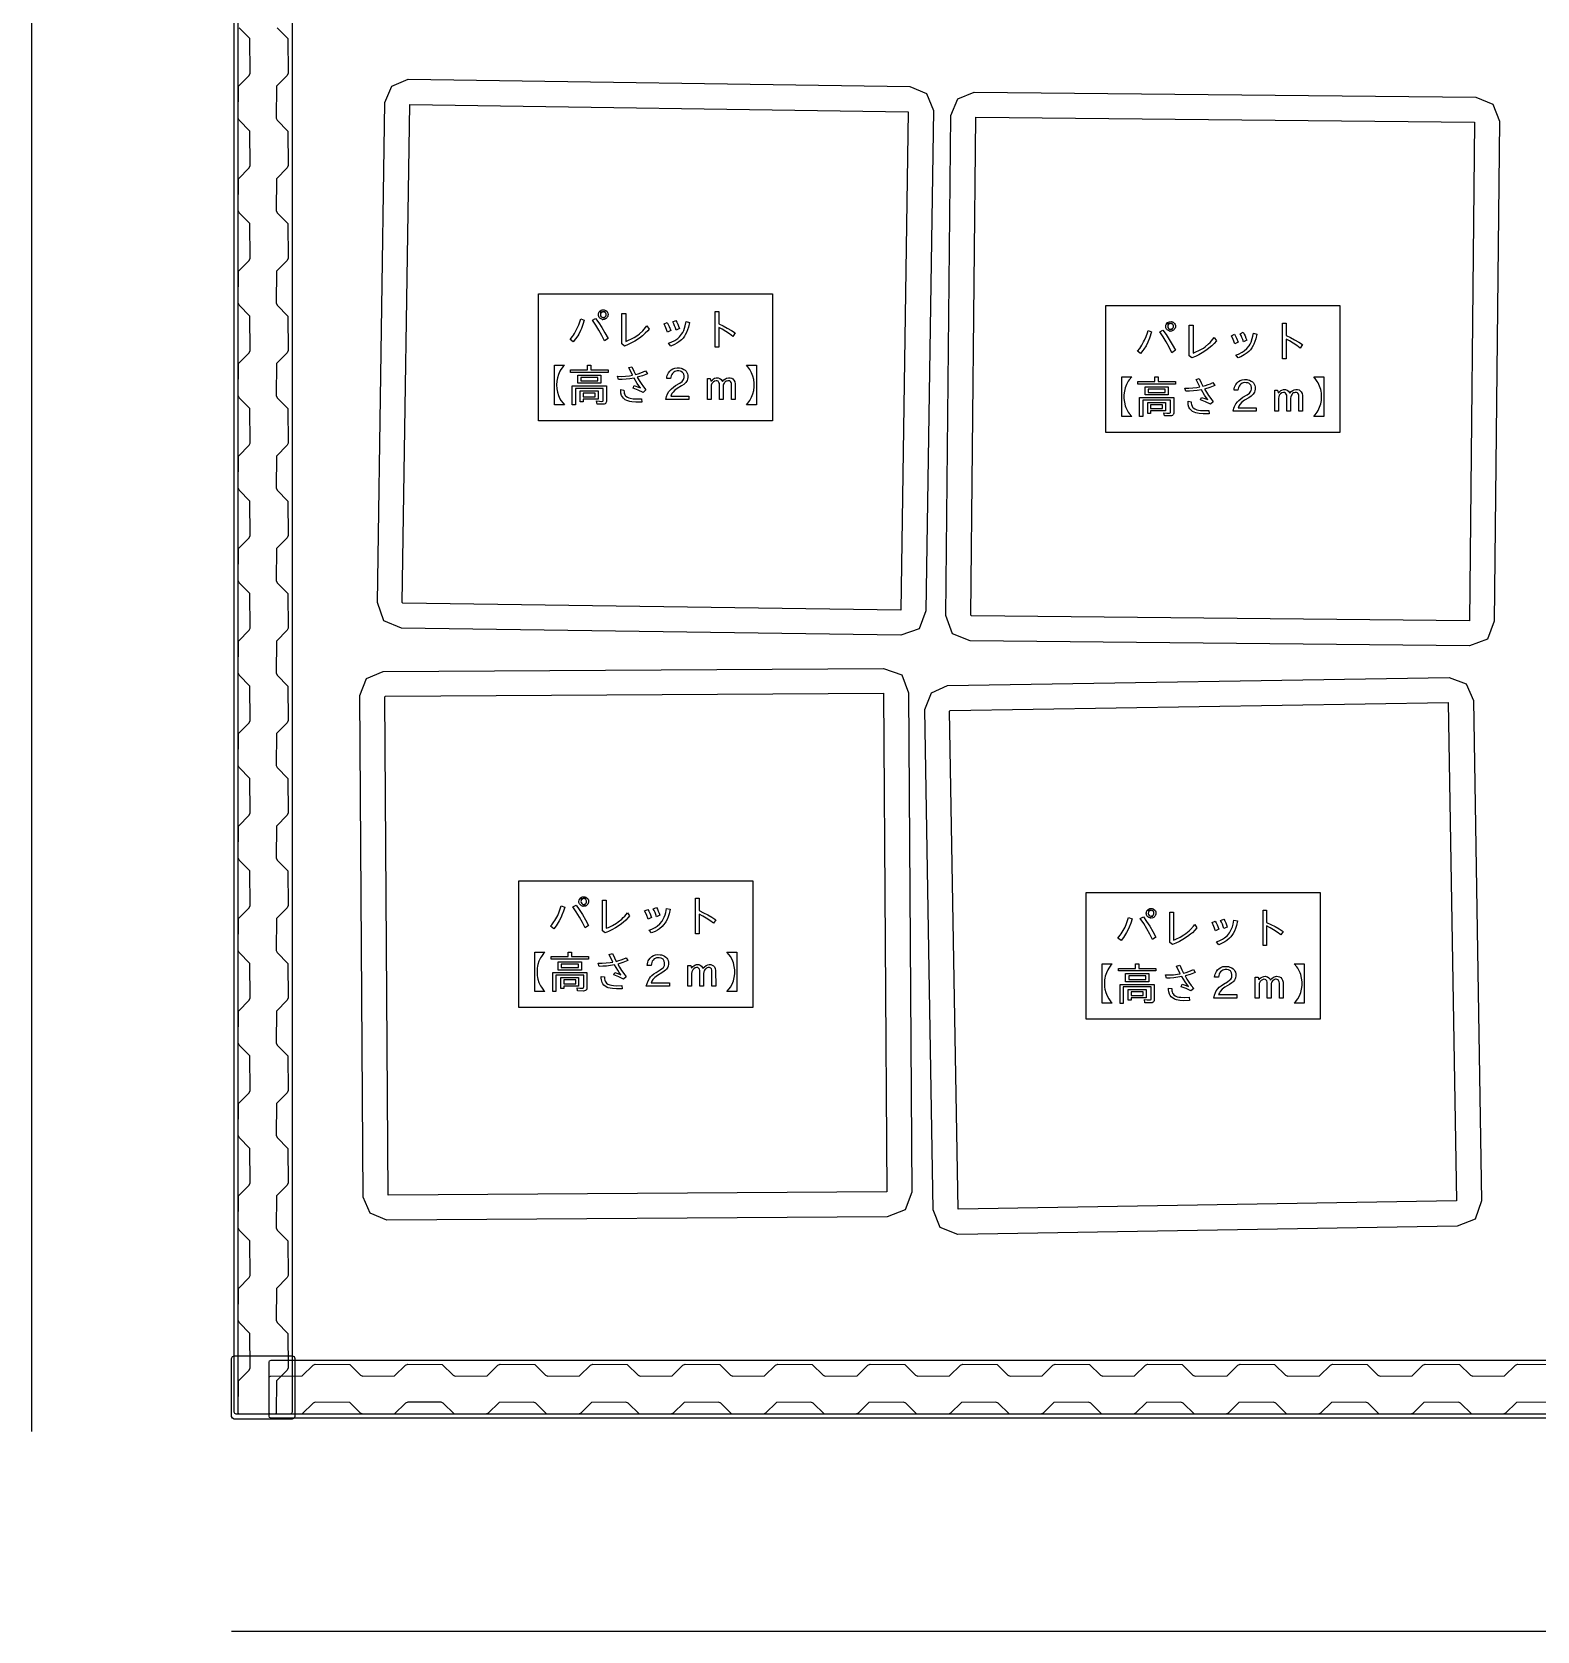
# Model space of a CAD drawing. Extents: x -928 to 12020, y -652 to 16065.
# Drawn here: x -620 to 3904, y -652 to 4155 of the extents above; entities that cross this region are included whole.
import ezdxf

# ---------------------------------------------------------------- set-up
doc = ezdxf.new("R2010")
doc.units = 0
for name, color, linetype in [('名称ラベル', 1, 'Continuous'), ('壁', 8, 'Continuous'), ('寸法', 2, 'Continuous'), ('床', 9, 'Continuous'), ('荷', 34, 'Continuous'), ('設備', 5, 'Continuous')]:
    doc.layers.add(name, color=color, linetype=linetype)

msp = doc.modelspace()

# ---------------------------------------------------------------- linework, layer by layer
at = {"layer": '名称ラベル'}
for points in [[(902.09, 2985.99), (902.09, 3367.47), (1605.52, 3367.47), (1605.52, 2985.99)], [(1082.56, 3305.06), (1082.94, 3308.56), (1083.63, 3310.69), (1085.31, 3313.56), (1087.77, 3316.07), (1090.74, 3317.98), (1093.52, 3319.01), (1100.14, 3319.17), (1101.99, 3318.64), (1104.61, 3317.35), (1108.43, 3313.98), (1109.94, 3311.74), (1110.97, 3309.33), (1111.64, 3304.93), (1111.37, 3302.2), (1110.57, 3299.59), (1109.25, 3297.11), (1107.7, 3295.06), (1105.96, 3293.38), (1104.01, 3292.07), (1101.86, 3291.14), (1099.52, 3290.58), (1094.1, 3290.7), (1095.74, 3290.77), (1093, 3290.99), (1090.38, 3292.14), (1086.96, 3294.52), (1085.22, 3296.42), (1083.43, 3299.75), (1082.77, 3302.28)], [(2607.39, 2950.81), (2607.39, 3332.29), (3310.82, 3332.29), (3310.82, 2950.81)], [(997.32, 3230.43), (1004.2, 3238.85), (1007.41, 3243.34), (1010.46, 3248.02), (1016.1, 3257.92), (1021.1, 3268.56), (1023.37, 3274.17), (1025.49, 3279.95), (1029.25, 3292.07), (1040.1, 3288.26), (1035.97, 3275.41), (1031.29, 3263.35), (1028.74, 3257.61), (1023.22, 3246.73), (1020.26, 3241.59), (1013.91, 3231.9), (1007.02, 3222.99)], [(1064.66, 3288.78), (1074.22, 3293.82), (1083.56, 3280.44), (1092.91, 3265.84), (1102.27, 3250), (1111.64, 3232.95), (1100.97, 3225.77), (1092.91, 3242.12), (1084.17, 3258.07), (1074.75, 3273.62)], [(1094.06, 3313.07), (1090.99, 3311.22), (1089.18, 3308.81), (1088.5, 3306.6), (1088.37, 3304.93), (1088.54, 3303.38), (1089.21, 3301.44), (1091.26, 3298.5), (1093.55, 3296.91), (1096.36, 3296.16), (1102.51, 3296.13), (1098.65, 3296.35), (1102.01, 3297.78), (1104.53, 3300.31), (1105.64, 3303.05), (1105.63, 3306.85), (1104.79, 3309.12), (1103.27, 3311.08), (1101.48, 3312.46), (1099.14, 3313.42), (1103.24, 3313.42), (1095.31, 3313.64), (1095.75, 3313.54), (1087.48, 3312.82)], [(1153.25, 3308.49), (1164.75, 3308.49), (1164.78, 3224.25), (1171.41, 3226.91), (1183.97, 3232.94), (1189.89, 3236.29), (1200.99, 3243.66), (1206.17, 3247.67), (1215.8, 3256.37), (1220.25, 3261.05), (1228.4, 3271.07), (1234.74, 3261.51), (1230.65, 3256.37), (1223.59, 3248.87), (1215.41, 3241.6), (1206.1, 3234.58), (1192.31, 3225.64), (1181.93, 3219.8), (1171.6, 3214.78), (1161.33, 3210.59), (1153.25, 3216.79)], [(1280.17, 3276.89), (1289.28, 3281.35), (1292.44, 3275.75), (1295.32, 3269.81), (1300.26, 3256.92), (1290.51, 3252.27), (1285.63, 3265.47)], [(1293.67, 3218.92), (1301.4, 3221.75), (1311.86, 3226.96), (1320.95, 3233.34), (1326.26, 3238.25), (1332.78, 3246.15), (1336.13, 3251.58), (1339.07, 3257.67), (1341.61, 3264.41), (1343.75, 3271.81), (1346.21, 3284.12), (1356.68, 3281.67), (1353.57, 3267.61), (1350.81, 3259.07), (1347.51, 3251.19), (1343.65, 3243.96), (1341.52, 3240.6), (1336.84, 3234.37), (1332.33, 3229.52), (1324.43, 3222.87), (1318.4, 3218.87), (1311.76, 3215.2), (1300.65, 3210.33)], [(1305.95, 3282.96), (1315.38, 3287.36), (1318.46, 3281.86), (1321.23, 3276.03), (1323.7, 3269.87), (1325.85, 3263.38), (1315.9, 3258.73), (1313.8, 3265.53), (1311.44, 3271.83), (1308.83, 3277.64)], [(1433.38, 3207.42), (1433.38, 3314.56), (1444.11, 3314.56), (1444.12, 3277.53), (1457.19, 3271.27), (1469.86, 3264.64), (1482.13, 3257.64), (1493.99, 3250.26), (1487.02, 3239.54), (1476.09, 3247.52), (1465.3, 3254.72), (1454.64, 3261.15), (1444.13, 3266.77), (1444.11, 3207.42)], [(2787.86, 3269.88), (2788.25, 3273.38), (2788.94, 3275.5), (2790.62, 3278.38), (2793.08, 3280.89), (2796.05, 3282.8), (2798.83, 3283.83), (2805.45, 3283.99), (2808.19, 3283.1), (2809.91, 3282.17), (2813.74, 3278.8), (2815.99, 3274.97), (2816.7, 3272.45), (2816.94, 3269.75), (2816.68, 3267.02), (2815.88, 3264.41), (2814.55, 3261.93), (2813.01, 3259.88), (2811.26, 3258.2), (2809.32, 3256.89), (2807.17, 3255.96), (2804.82, 3255.4), (2799.4, 3255.51), (2801.05, 3255.59), (2798.3, 3255.81), (2795.68, 3256.96), (2792.26, 3259.34), (2790.52, 3261.24), (2789.22, 3263.4), (2788.35, 3265.8)], [(2799.36, 3277.89), (2796.3, 3276.04), (2794.49, 3273.63), (2793.97, 3272.19), (2793.68, 3269.75), (2793.94, 3267.81), (2794.52, 3266.26), (2796.56, 3263.32), (2798.86, 3261.73), (2801.67, 3260.98), (2807.82, 3260.95), (2803.95, 3261.17), (2807.32, 3262.6), (2809.83, 3265.13), (2810.94, 3267.87), (2810.94, 3271.66), (2810.09, 3273.94), (2808.58, 3275.9), (2806.79, 3277.28), (2804.44, 3278.24), (2808.55, 3278.24), (2800.63, 3278.46), (2801.06, 3278.36), (2792.78, 3277.64)], [(2858.56, 3273.31), (2870.06, 3273.31), (2870.09, 3189.07), (2876.71, 3191.73), (2889.28, 3197.76), (2900.87, 3204.68), (2906.29, 3208.48), (2916.41, 3216.73), (2921.11, 3221.19), (2925.55, 3225.87), (2933.71, 3235.89), (2940.04, 3226.33), (2933.73, 3218.66), (2926.3, 3211.24), (2917.74, 3204.06), (2911.41, 3199.4), (2897.62, 3190.46), (2887.23, 3184.62), (2876.91, 3179.6), (2866.64, 3175.41), (2858.56, 3181.61)], [(3138.69, 3172.24), (3138.69, 3279.38), (3149.41, 3279.38), (3149.42, 3242.35), (3162.49, 3236.09), (3175.17, 3229.46), (3187.44, 3222.46), (3199.3, 3215.08), (3192.32, 3204.36), (3181.4, 3212.34), (3170.61, 3219.54), (3159.95, 3225.97), (3149.44, 3231.59), (3149.41, 3172.24)], [(2702.63, 3195.25), (2709.51, 3203.67), (2712.72, 3208.16), (2715.77, 3212.84), (2721.4, 3222.74), (2723.98, 3227.97), (2728.68, 3238.98), (2732.75, 3250.74), (2734.55, 3256.89), (2745.41, 3253.08), (2739, 3234.1), (2734.04, 3222.43), (2728.53, 3211.55), (2722.46, 3201.46), (2719.22, 3196.72), (2712.32, 3187.81)], [(2769.96, 3253.6), (2779.53, 3258.64), (2788.87, 3245.26), (2798.22, 3230.66), (2807.58, 3214.82), (2816.94, 3197.77), (2806.28, 3190.59), (2798.22, 3206.94), (2789.48, 3222.89), (2780.06, 3238.44)], [(2985.47, 3241.71), (2994.58, 3246.16), (2997.74, 3240.57), (3000.62, 3234.63), (3005.57, 3221.74), (2995.81, 3217.09), (2990.93, 3230.28)], [(2998.98, 3183.74), (3006.71, 3186.57), (3017.17, 3191.78), (3023.38, 3195.9), (3031.57, 3203.06), (3038.09, 3210.97), (3041.43, 3216.4), (3044.38, 3222.49), (3048.04, 3232.85), (3049.98, 3240.57), (3051.51, 3248.94), (3061.98, 3246.49), (3058.88, 3232.43), (3056.12, 3223.89), (3052.81, 3216.01), (3050.95, 3212.31), (3046.82, 3205.42), (3042.14, 3199.19), (3037.64, 3194.34), (3032.52, 3189.82), (3023.7, 3183.69), (3013.51, 3178.31), (3005.96, 3175.15)], [(3011.26, 3247.78), (3020.69, 3252.17), (3023.77, 3246.68), (3026.54, 3240.85), (3029, 3234.69), (3031.16, 3228.2), (3021.21, 3223.55), (3019.11, 3230.35), (3016.75, 3236.65), (3014.13, 3242.46)], [(950.09, 3034.25), (950.09, 3152.83), (980.13, 3152.83), (976.39, 3148.6), (969.87, 3139.75), (967.1, 3135.13), (962.54, 3125.51), (959.28, 3115.38), (958.14, 3110.12), (957.33, 3104.73), (956.68, 3093.57), (957.33, 3082.34), (958.14, 3076.93), (959.28, 3071.64), (962.54, 3061.49), (967.1, 3051.87), (969.87, 3047.26), (976.39, 3038.46), (980.13, 3034.25)], [(999.07, 3131.38), (999.07, 3139.19), (1049.83, 3139.2), (1049.86, 3153.09), (1059.81, 3153.09), (1059.85, 3139.19), (1111.44, 3139.19), (1111.44, 3131.38)], [(1140.13, 3119.61), (1151.96, 3119.51), (1164.18, 3120.06), (1176.11, 3121.34), (1184.8, 3122.78), (1173.87, 3145.66), (1183.43, 3148.31), (1189.15, 3135.25), (1194.43, 3124.92), (1202.35, 3127.13), (1209.96, 3129.69), (1217.22, 3132.62), (1224.14, 3135.9), (1229.7, 3127.11), (1214.88, 3121.21), (1199.03, 3116.54), (1204.65, 3107.07), (1210.86, 3097.55), (1217.64, 3088.01), (1224.98, 3078.45), (1216.77, 3071.41), (1202.51, 3078.31), (1187.24, 3084.01), (1190.15, 3091.57), (1199.89, 3088.32), (1208.97, 3084.77), (1203.99, 3091.31), (1199.05, 3098.47), (1189.63, 3114.3), (1177.47, 3112.34), (1165.67, 3110.92), (1154.24, 3110.08), (1143.17, 3109.79)], [(1285.14, 3049.95), (1287.31, 3058.83), (1290.46, 3066.8), (1294.58, 3073.86), (1297.87, 3078.06), (1302.11, 3082.42), (1307.84, 3087.14), (1314.73, 3091.72), (1327.16, 3099.06), (1334.1, 3104.3), (1336.56, 3107), (1338.48, 3110.07), (1339.72, 3113.37), (1340.18, 3115.7), (1340.19, 3120.95), (1339.13, 3125.84), (1338.19, 3127.93), (1335.53, 3131.36), (1331.8, 3133.81), (1329.53, 3134.67), (1324.2, 3135.65), (1319.2, 3135.7), (1315.5, 3135.11), (1312.16, 3133.93), (1309.16, 3132.16), (1305.28, 3128.41), (1303.11, 3125.17), (1301.46, 3121.52), (1300.32, 3117.36), (1299.68, 3112.7), (1287.92, 3112.7), (1288.58, 3117.58), (1289.67, 3122.08), (1291.18, 3126.22), (1293.12, 3129.99), (1296.82, 3134.95), (1301.46, 3139.12), (1306.72, 3142.26), (1312.53, 3144.29), (1318.89, 3145.21), (1326.29, 3144.97), (1331.07, 3144.07), (1334.06, 3143.14), (1339.55, 3140.49), (1343.3, 3137.79), (1346.37, 3134.69), (1348.76, 3131.18), (1350.47, 3127.27), (1351.49, 3122.97), (1351.77, 3116.34), (1350.8, 3110.85), (1349.52, 3107.42), (1347.72, 3104.16), (1345.41, 3101.07), (1342.59, 3098.16), (1339.25, 3095.33), (1332.19, 3090.49), (1318.91, 3082.77), (1311.04, 3076.66), (1306.85, 3072.29), (1303.51, 3067.68), (1301, 3062.82), (1300.09, 3060.34), (1354.35, 3060.29), (1354.35, 3049.95)], [(1527.47, 3152.83), (1557.52, 3152.83), (1557.52, 3034.25), (1527.47, 3034.25), (1531.22, 3038.48), (1537.73, 3047.32), (1542.94, 3056.67), (1545.06, 3061.54), (1546.85, 3066.53), (1549.46, 3076.89), (1550.76, 3087.75), (1550.93, 3093.38), (1550.76, 3099.03), (1549.46, 3109.94), (1546.85, 3120.35), (1545.06, 3125.37), (1542.94, 3130.26), (1537.73, 3139.66), (1531.22, 3148.56)], [(1003.85, 3033.99), (1003.85, 3090.99), (1106.66, 3090.99), (1106.58, 3043.78), (1106.32, 3042.32), (1105.3, 3039.84), (1104.53, 3038.8), (1102.48, 3037.14), (1099.75, 3036.04), (1096.34, 3035.48), (1078.36, 3036), (1077.07, 3045.49), (1085.64, 3044.48), (1093.33, 3044.12), (1095.7, 3044.88), (1096.77, 3046.03), (1097.29, 3048.4), (1097.26, 3083.42), (1013.27, 3083.43), (1013.22, 3033.99)], [(1020.39, 3098.94), (1020.39, 3123.43), (1090.12, 3123.43), (1090.12, 3098.94)], [(1029.63, 3106.16), (1080.84, 3106.11), (1080.88, 3116.21), (1029.67, 3116.25)], [(1149.59, 3074.42), (1149.63, 3079.87), (1159.07, 3078.19), (1159.54, 3072), (1160.38, 3068.36), (1161.64, 3065.09), (1163.32, 3062.21), (1165.42, 3059.72), (1169.69, 3056.52), (1173.54, 3054.81), (1178.18, 3053.48), (1186.61, 3052.19), (1196.81, 3051.76), (1211.6, 3052.21), (1212.77, 3042.2), (1195.41, 3042), (1183.42, 3042.9), (1176.53, 3044.09), (1170.52, 3045.76), (1167.84, 3046.78), (1163.15, 3049.16), (1161.14, 3050.54), (1157.58, 3053.74), (1154.67, 3057.45), (1152.41, 3061.67), (1150.23, 3068.94)], [(1410.25, 3049.95), (1410.25, 3112.83), (1418.71, 3112.83), (1420.61, 3104.94), (1425.14, 3109.46), (1428.22, 3111.79), (1431.32, 3113.53), (1436.02, 3115.06), (1440.99, 3115.27), (1442.7, 3115.03), (1447.34, 3113.37), (1451.26, 3110.29), (1453.47, 3107.45), (1455.35, 3104.02), (1459.76, 3108.95), (1464.59, 3112.51), (1468.05, 3114.09), (1473.58, 3115.27), (1478.81, 3115.11), (1483.2, 3113.86), (1486.92, 3111.53), (1489.96, 3108.13), (1492.37, 3103.28), (1493.53, 3097.47), (1493.61, 3049.95), (1482.49, 3049.95), (1482.49, 3094.67), (1482.23, 3098.25), (1481.45, 3101.17), (1479.3, 3104.34), (1477.22, 3105.64), (1474.58, 3106.33), (1473.12, 3106.37), (1471.19, 3106.23), (1468.4, 3105.49), (1466.61, 3104.65), (1464.04, 3102.87), (1462.39, 3101.33), (1460.25, 3098.54), (1458.71, 3095.5), (1458.03, 3093.32), (1457.48, 3088.6), (1457.48, 3049.95), (1446.37, 3049.95), (1446.37, 3094.67), (1446.06, 3097.89), (1444.81, 3101.38), (1442.23, 3104.58), (1439.63, 3106.02), (1436.37, 3106.38), (1431.8, 3105.17), (1427.59, 3102.35), (1425.13, 3099.72), (1423.77, 3097.73), (1421.97, 3093.4), (1421.36, 3088.6), (1421.36, 3049.95)], [(2655.39, 2999.07), (2655.39, 3117.65), (2685.44, 3117.65), (2678.27, 3109.06), (2675.18, 3104.57), (2669.96, 3095.21), (2667.85, 3090.33), (2666.05, 3085.33), (2663.45, 3074.94), (2662.15, 3064.04), (2661.98, 3058.39), (2662.15, 3052.71), (2663.45, 3041.75), (2666.05, 3031.32), (2667.85, 3026.31), (2669.96, 3021.43), (2675.18, 3012.08), (2678.27, 3007.61), (2685.44, 2999.07)], [(2704.37, 3096.19), (2704.37, 3104.01), (2755.13, 3104.02), (2755.17, 3117.91), (2765.12, 3117.91), (2765.16, 3104.01), (2816.75, 3104.01), (2816.75, 3096.19)], [(2725.7, 3063.76), (2725.7, 3088.25), (2795.42, 3088.25), (2795.42, 3063.76)], [(2734.94, 3070.98), (2786.14, 3070.93), (2786.18, 3081.03), (2734.98, 3081.07)], [(2845.44, 3084.43), (2857.27, 3084.33), (2869.49, 3084.88), (2881.41, 3086.16), (2890.11, 3087.6), (2879.17, 3110.48), (2888.73, 3113.12), (2894.45, 3100.07), (2899.73, 3089.74), (2907.66, 3091.95), (2915.26, 3094.51), (2922.52, 3097.44), (2929.45, 3100.72), (2935, 3091.93), (2920.19, 3086.03), (2904.34, 3081.36), (2909.95, 3071.89), (2916.17, 3062.37), (2922.94, 3052.83), (2930.29, 3043.27), (2922.08, 3036.23), (2907.81, 3043.12), (2892.55, 3048.83), (2895.46, 3056.39), (2905.2, 3053.14), (2914.28, 3049.59), (2909.3, 3056.13), (2904.36, 3063.29), (2894.94, 3079.12), (2882.78, 3077.16), (2870.98, 3075.74), (2859.55, 3074.89), (2848.48, 3074.61)], [(2990.45, 3014.77), (2992.62, 3023.65), (2994.61, 3029.07), (2998.4, 3036.43), (3003.18, 3042.87), (3007.42, 3047.24), (3013.15, 3051.96), (3020.04, 3056.54), (3032.46, 3063.88), (3039.4, 3069.12), (3041.86, 3071.82), (3043.79, 3074.89), (3044.69, 3077.07), (3045.48, 3080.52), (3045.5, 3085.77), (3044.43, 3090.66), (3043.5, 3092.75), (3040.83, 3096.18), (3037.11, 3098.63), (3034.83, 3099.49), (3029.51, 3100.47), (3024.51, 3100.52), (3020.81, 3099.93), (3017.47, 3098.75), (3013.09, 3095.88), (3010.58, 3093.23), (3008.41, 3089.99), (3006.77, 3086.34), (3005.63, 3082.18), (3004.99, 3077.52), (2993.23, 3077.52), (2993.89, 3082.4), (2994.98, 3086.9), (2996.49, 3091.04), (2998.43, 3094.81), (3002.12, 3099.77), (3006.77, 3103.94), (3012.03, 3107.08), (3017.84, 3109.1), (3024.2, 3110.03), (3031.59, 3109.79), (3034.82, 3109.26), (3039.36, 3107.96), (3044.86, 3105.31), (3048.61, 3102.61), (3051.68, 3099.5), (3054.07, 3096), (3055.77, 3092.09), (3056.8, 3087.79), (3057.07, 3081.16), (3056.11, 3075.67), (3054.83, 3072.24), (3053.03, 3068.97), (3050.72, 3065.89), (3047.89, 3062.98), (3044.56, 3060.14), (3037.5, 3055.31), (3024.21, 3047.59), (3016.35, 3041.48), (3010.38, 3034.83), (3007.46, 3030.1), (3005.4, 3025.16), (3059.66, 3025.11), (3059.66, 3014.77)], [(3115.55, 3014.77), (3115.55, 3077.65), (3124.02, 3077.65), (3125.92, 3069.75), (3130.45, 3074.28), (3133.52, 3076.61), (3136.62, 3078.35), (3141.33, 3079.88), (3146.29, 3080.09), (3148, 3079.85), (3152.65, 3078.19), (3156.57, 3075.11), (3158.77, 3072.27), (3160.66, 3068.84), (3165.07, 3073.77), (3169.9, 3077.32), (3173.35, 3078.91), (3178.88, 3080.09), (3184.12, 3079.93), (3188.5, 3078.68), (3192.22, 3076.35), (3195.27, 3072.95), (3197.68, 3068.1), (3198.84, 3062.29), (3198.91, 3014.77), (3187.8, 3014.77), (3187.8, 3059.49), (3187.54, 3063.07), (3186.76, 3065.99), (3184.61, 3069.16), (3183.63, 3069.89), (3181.29, 3070.86), (3178.43, 3071.19), (3176.5, 3071.05), (3173.71, 3070.31), (3171.92, 3069.47), (3169.34, 3067.69), (3167.7, 3066.14), (3165.55, 3063.36), (3164.46, 3061.36), (3163.34, 3058.13), (3162.79, 3053.42), (3162.79, 3014.77), (3151.68, 3014.77), (3151.68, 3059.49), (3151.37, 3062.71), (3150.11, 3066.2), (3147.53, 3069.4), (3144.93, 3070.84), (3141.67, 3071.2), (3137.1, 3069.99), (3132.9, 3067.17), (3130.44, 3064.54), (3129.08, 3062.55), (3127.27, 3058.22), (3126.67, 3053.42), (3126.67, 3014.77)], [(3232.77, 3117.65), (3262.82, 3117.65), (3262.82, 2999.07), (3232.77, 2999.07), (3236.52, 3003.3), (3243.04, 3012.14), (3245.81, 3016.76), (3250.37, 3026.36), (3253.62, 3036.46), (3254.77, 3041.71), (3255.58, 3047.08), (3256.23, 3058.2), (3255.58, 3069.36), (3254.77, 3074.76), (3253.62, 3080.03), (3250.37, 3090.18), (3245.81, 3099.84), (3243.04, 3104.48), (3236.52, 3113.38)], [(1028.21, 3043.23), (1028.21, 3076.06), (1081.78, 3076.06), (1081.78, 3050.79), (1037.11, 3050.79), (1037.06, 3043.23)], [(1037.12, 3069.02), (1037.1, 3057.84), (1072.93, 3057.87), (1072.89, 3069.01)], [(2709.16, 2998.81), (2709.16, 3055.81), (2811.97, 3055.81), (2811.88, 3008.6), (2811.2, 3005.83), (2810.6, 3004.66), (2808.9, 3002.72), (2807.79, 3001.96), (2805.06, 3000.85), (2801.65, 3000.3), (2783.66, 3000.82), (2782.37, 3010.31), (2790.95, 3009.3), (2798.64, 3008.94), (2801.01, 3009.7), (2802.08, 3010.85), (2802.6, 3013.22), (2802.57, 3048.24), (2718.58, 3048.25), (2718.52, 2998.81)], [(2733.52, 3008.05), (2733.52, 3040.88), (2787.09, 3040.88), (2787.09, 3015.61), (2742.42, 3015.61), (2742.37, 3008.05)], [(2742.42, 3033.84), (2742.41, 3022.66), (2778.23, 3022.69), (2778.2, 3033.83)], [(2854.89, 3039.24), (2854.94, 3044.69), (2864.37, 3043.01), (2864.58, 3038.79), (2865.21, 3034.95), (2866.95, 3029.91), (2868.62, 3027.03), (2870.72, 3024.54), (2875, 3021.34), (2881.07, 3018.91), (2886.1, 3017.77), (2891.91, 3017.01), (2902.11, 3016.58), (2916.91, 3017.03), (2918.07, 3007.02), (2900.71, 3006.82), (2888.73, 3007.72), (2878.72, 3009.68), (2873.15, 3011.59), (2868.46, 3013.98), (2866.44, 3015.35), (2862.89, 3018.56), (2859.98, 3022.27), (2857.72, 3026.48), (2855.54, 3033.76)], [(843.5, 1221.98), (843.5, 1603.45), (1546.93, 1603.45), (1546.93, 1221.98)], [(1023.98, 1541.04), (1024.36, 1544.54), (1025.53, 1547.67), (1026.73, 1549.55), (1029.19, 1552.05), (1032.16, 1553.96), (1034.94, 1554.99), (1041.56, 1555.16), (1044.3, 1554.26), (1046.02, 1553.33), (1049.85, 1549.96), (1051.36, 1547.72), (1052.39, 1545.31), (1053.05, 1540.91), (1052.79, 1538.18), (1051.99, 1535.57), (1050.66, 1533.1), (1049.12, 1531.04), (1047.38, 1529.36), (1045.43, 1528.06), (1043.28, 1527.12), (1040.93, 1526.56), (1035.52, 1526.68), (1037.19, 1526.76), (1034.41, 1526.97), (1031.79, 1528.12), (1028.37, 1530.5), (1025.93, 1533.45), (1024.84, 1535.73), (1024.19, 1538.26)], [(1035.47, 1549.06), (1032.41, 1547.2), (1030.96, 1545.46), (1030.31, 1544.1), (1029.8, 1540.53), (1030.63, 1537.43), (1032.67, 1534.48), (1034.97, 1532.9), (1037.78, 1532.14), (1043.96, 1532.12), (1040.07, 1532.33), (1043.43, 1533.76), (1045.94, 1536.29), (1047.06, 1539.03), (1047.05, 1542.83), (1046.2, 1545.11), (1044.69, 1547.06), (1042.9, 1548.44), (1040.55, 1549.4), (1044.66, 1549.41), (1036.74, 1549.62), (1037.17, 1549.52), (1028.89, 1548.8)], [(1094.67, 1544.47), (1106.17, 1544.47), (1106.2, 1460.23), (1112.82, 1462.89), (1125.39, 1468.92), (1136.98, 1475.84), (1142.41, 1479.64), (1152.53, 1487.89), (1157.22, 1492.35), (1161.67, 1497.03), (1169.82, 1507.05), (1176.16, 1497.49), (1172.07, 1492.35), (1165.01, 1484.85), (1156.83, 1477.59), (1147.52, 1470.57), (1133.73, 1461.62), (1123.35, 1455.78), (1113.02, 1450.76), (1102.75, 1446.57), (1094.67, 1452.77)], [(1374.8, 1443.4), (1374.8, 1550.54), (1385.53, 1550.54), (1385.54, 1513.52), (1398.6, 1507.26), (1411.28, 1500.62), (1423.55, 1493.62), (1435.41, 1486.25), (1428.43, 1475.52), (1417.51, 1483.5), (1406.72, 1490.71), (1396.06, 1497.14), (1385.55, 1502.75), (1385.53, 1443.4)], [(2548.88, 1186.7), (2548.88, 1568.17), (3252.31, 1568.17), (3252.31, 1186.7)], [(938.74, 1466.41), (942.26, 1470.53), (948.83, 1479.32), (951.88, 1484), (957.51, 1493.9), (960.1, 1499.13), (964.79, 1510.15), (966.91, 1515.93), (970.66, 1528.06), (981.52, 1524.24), (977.39, 1511.39), (972.7, 1499.33), (970.15, 1493.59), (964.64, 1482.71), (958.57, 1472.63), (955.33, 1467.88), (948.43, 1458.98)], [(1006.08, 1524.76), (1015.64, 1529.8), (1024.98, 1516.42), (1034.33, 1501.82), (1043.69, 1485.99), (1053.05, 1468.93), (1042.39, 1461.76), (1034.33, 1478.1), (1025.59, 1494.05), (1016.17, 1509.6)], [(1221.58, 1512.87), (1230.7, 1517.33), (1233.85, 1511.73), (1236.74, 1505.79), (1241.68, 1492.9), (1231.92, 1488.25), (1227.05, 1501.45)], [(1235.09, 1454.9), (1242.82, 1457.73), (1253.28, 1462.94), (1259.5, 1467.07), (1267.68, 1474.23), (1274.2, 1482.13), (1277.55, 1487.56), (1280.49, 1493.65), (1283.03, 1500.39), (1285.17, 1507.79), (1287.63, 1520.11), (1298.09, 1517.65), (1294.99, 1503.6), (1292.23, 1495.05), (1288.93, 1487.17), (1285.07, 1479.95), (1282.94, 1476.58), (1278.26, 1470.35), (1273.75, 1465.5), (1265.85, 1458.86), (1259.82, 1454.85), (1253.18, 1451.18), (1242.07, 1446.31)], [(1247.37, 1518.94), (1256.8, 1523.34), (1259.88, 1517.84), (1262.65, 1512.01), (1265.11, 1505.85), (1267.27, 1499.36), (1257.32, 1494.71), (1255.22, 1501.51), (1252.86, 1507.81), (1250.24, 1513.62)], [(2644.12, 1431.13), (2651, 1439.55), (2654.21, 1444.05), (2657.26, 1448.72), (2662.89, 1458.63), (2665.47, 1463.85), (2670.17, 1474.87), (2672.28, 1480.65), (2676.04, 1492.78), (2686.89, 1488.96), (2682.76, 1476.11), (2678.08, 1464.05), (2675.53, 1458.31), (2670.01, 1447.44), (2663.95, 1437.35), (2660.71, 1432.6), (2653.81, 1423.7)], [(2711.45, 1489.48), (2721.01, 1494.52), (2730.36, 1481.14), (2739.71, 1466.54), (2749.06, 1450.71), (2758.43, 1433.65), (2747.77, 1426.48), (2739.71, 1442.82), (2730.97, 1458.77), (2721.55, 1474.32)], [(2729.35, 1505.76), (2729.74, 1509.26), (2730.9, 1512.39), (2732.11, 1514.27), (2734.56, 1516.77), (2737.54, 1518.68), (2740.32, 1519.71), (2746.93, 1519.88), (2749.67, 1518.98), (2751.4, 1518.05), (2755.23, 1514.68), (2756.73, 1512.44), (2757.77, 1510.03), (2758.43, 1505.64), (2758.16, 1502.9), (2757.37, 1500.29), (2756.04, 1497.82), (2754.5, 1495.76), (2752.75, 1494.08), (2750.8, 1492.78), (2748.66, 1491.84), (2746.31, 1491.28), (2740.89, 1491.4), (2742.53, 1491.48), (2739.79, 1491.69), (2737.17, 1492.84), (2733.75, 1495.22), (2731.31, 1498.17), (2730.22, 1500.45), (2729.57, 1502.98)], [(2740.85, 1513.78), (2737.78, 1511.92), (2736.75, 1510.79), (2735.68, 1508.82), (2735.18, 1505.25), (2736, 1502.14), (2738.05, 1499.2), (2740.34, 1497.62), (2743.15, 1496.86), (2749.31, 1496.84), (2745.44, 1497.05), (2748.81, 1498.48), (2751.32, 1501.01), (2752.43, 1503.76), (2752.42, 1507.55), (2751.58, 1509.83), (2750.06, 1511.78), (2748.27, 1513.16), (2745.93, 1514.12), (2750.03, 1514.13), (2742.12, 1514.35), (2742.55, 1514.24), (2734.27, 1513.53)], [(2800.05, 1509.19), (2811.55, 1509.19), (2811.57, 1424.96), (2818.2, 1427.61), (2830.77, 1433.64), (2842.36, 1440.57), (2847.78, 1444.36), (2857.9, 1452.61), (2862.59, 1457.07), (2871.24, 1466.65), (2875.2, 1471.77), (2881.53, 1462.21), (2875.22, 1454.54), (2867.78, 1447.12), (2862.2, 1442.31), (2852.9, 1435.29), (2839.1, 1426.34), (2828.72, 1420.5), (2818.39, 1415.48), (2808.12, 1411.29), (2800.05, 1417.49)], [(3080.17, 1408.12), (3080.17, 1515.26), (3090.9, 1515.26), (3090.91, 1478.24), (3103.98, 1471.98), (3116.65, 1465.34), (3128.92, 1458.34), (3140.79, 1450.97), (3133.81, 1440.24), (3122.89, 1448.22), (3112.1, 1455.43), (3101.43, 1461.86), (3090.92, 1467.47), (3090.9, 1408.12)], [(2926.96, 1477.59), (2936.07, 1482.05), (2939.23, 1476.45), (2942.11, 1470.51), (2947.06, 1457.62), (2937.3, 1452.97), (2932.42, 1466.17)], [(2940.47, 1419.63), (2948.2, 1422.45), (2958.65, 1427.66), (2964.87, 1431.79), (2973.05, 1438.95), (2979.58, 1446.85), (2982.92, 1452.29), (2985.86, 1458.37), (2988.41, 1465.11), (2990.55, 1472.51), (2993, 1484.83), (3003.47, 1482.37), (3000.36, 1468.32), (2997.61, 1459.77), (2994.3, 1451.89), (2990.45, 1444.67), (2988.31, 1441.3), (2983.63, 1435.07), (2979.13, 1430.22), (2971.22, 1423.58), (2965.19, 1419.57), (2955, 1414.19), (2947.44, 1411.03)], [(2952.74, 1483.66), (2962.18, 1488.06), (2965.26, 1482.56), (2968.03, 1476.73), (2970.49, 1470.57), (2972.65, 1464.09), (2962.69, 1459.43), (2960.59, 1466.23), (2958.24, 1472.53), (2955.62, 1478.35)], [(891.5, 1270.23), (891.5, 1388.81), (921.55, 1388.81), (917.8, 1384.58), (911.29, 1375.73), (908.52, 1371.11), (903.96, 1361.49), (900.7, 1351.36), (899.56, 1346.1), (898.75, 1340.71), (898.1, 1329.55), (898.75, 1318.32), (899.56, 1312.91), (900.7, 1307.63), (903.96, 1297.47), (908.52, 1287.85), (911.29, 1283.24), (917.8, 1274.44), (921.55, 1270.23)], [(940.49, 1367.36), (940.49, 1375.18), (991.25, 1375.18), (991.28, 1389.07), (1001.23, 1389.07), (1001.27, 1375.18), (1052.86, 1375.18), (1052.86, 1367.36)], [(961.81, 1334.92), (961.81, 1359.41), (1031.54, 1359.41), (1031.54, 1334.92)], [(971.1, 1352.24), (971.09, 1342.09), (1022.29, 1342.13), (1022.25, 1352.24)], [(1081.55, 1355.6), (1093.38, 1355.49), (1105.6, 1356.04), (1117.52, 1357.32), (1126.22, 1358.76), (1115.28, 1381.64), (1124.85, 1384.29), (1130.57, 1371.23), (1135.85, 1360.91), (1143.77, 1363.11), (1151.37, 1365.68), (1158.64, 1368.6), (1165.56, 1371.88), (1171.12, 1363.09), (1156.3, 1357.2), (1140.45, 1352.53), (1146.07, 1343.05), (1152.28, 1333.53), (1159.06, 1323.99), (1166.4, 1314.43), (1158.19, 1307.39), (1143.93, 1314.29), (1128.66, 1319.99), (1131.57, 1327.55), (1141.31, 1324.3), (1150.39, 1320.76), (1145.41, 1327.29), (1140.47, 1334.45), (1131.05, 1350.29), (1118.89, 1348.32), (1107.09, 1346.9), (1095.66, 1346.06), (1084.59, 1345.78)], [(1226.56, 1285.94), (1228.73, 1294.82), (1231.87, 1302.79), (1236, 1309.84), (1239.29, 1314.04), (1243.53, 1318.4), (1249.26, 1323.13), (1256.15, 1327.71), (1268.58, 1335.04), (1275.51, 1340.28), (1277.98, 1342.98), (1279.9, 1346.05), (1280.8, 1348.23), (1281.6, 1351.69), (1281.61, 1356.93), (1280.55, 1361.83), (1278.42, 1365.75), (1276.95, 1367.34), (1273.22, 1369.79), (1270.95, 1370.65), (1265.62, 1371.63), (1260.62, 1371.69), (1256.92, 1371.09), (1253.58, 1369.91), (1250.57, 1368.14), (1246.7, 1364.39), (1244.52, 1361.15), (1242.88, 1357.5), (1241.74, 1353.34), (1241.1, 1348.68), (1229.34, 1348.68), (1230, 1353.56), (1231.09, 1358.07), (1232.6, 1362.2), (1234.54, 1365.97), (1238.23, 1370.93), (1242.88, 1375.1), (1248.14, 1378.24), (1253.95, 1380.27), (1260.31, 1381.19), (1267.7, 1380.95), (1272.49, 1380.06), (1275.48, 1379.13), (1280.97, 1376.47), (1284.72, 1373.77), (1287.79, 1370.67), (1290.18, 1367.16), (1291.88, 1363.26), (1292.91, 1358.95), (1293.18, 1352.32), (1292.22, 1346.84), (1290.94, 1343.4), (1289.14, 1340.14), (1286.83, 1337.05), (1284.01, 1334.14), (1280.67, 1331.31), (1273.61, 1326.48), (1260.33, 1318.75), (1252.46, 1312.65), (1246.49, 1306), (1243.57, 1301.26), (1241.51, 1296.32), (1295.77, 1296.27), (1295.77, 1285.94)], [(1351.67, 1285.94), (1351.67, 1348.81), (1360.13, 1348.81), (1362.03, 1340.92), (1366.56, 1345.44), (1369.63, 1347.77), (1374.3, 1350.17), (1377.44, 1351.04), (1382.41, 1351.25), (1384.11, 1351.02), (1388.76, 1349.36), (1392.68, 1346.28), (1394.88, 1343.43), (1396.77, 1340), (1401.18, 1344.93), (1406.01, 1348.49), (1411.26, 1350.62), (1414.99, 1351.25), (1420.23, 1351.09), (1424.62, 1349.84), (1428.33, 1347.51), (1431.38, 1344.11), (1433.79, 1339.26), (1434.95, 1333.46), (1435.02, 1285.94), (1423.91, 1285.94), (1423.91, 1330.65), (1423.65, 1334.23), (1422.29, 1338.37), (1420.72, 1340.32), (1418.64, 1341.62), (1416, 1342.31), (1414.54, 1342.35), (1412.61, 1342.21), (1409.82, 1341.47), (1407.16, 1340.11), (1405.46, 1338.85), (1403.81, 1337.31), (1401.66, 1334.53), (1400.13, 1331.48), (1399.45, 1329.3), (1398.9, 1324.58), (1398.9, 1285.94), (1387.79, 1285.94), (1387.79, 1330.65), (1387.48, 1333.87), (1386.22, 1337.37), (1383.65, 1340.57), (1381.04, 1342), (1377.79, 1342.36), (1373.21, 1341.15), (1369.01, 1338.33), (1366.55, 1335.7), (1365.19, 1333.71), (1363.38, 1329.38), (1362.78, 1324.58), (1362.78, 1285.94)], [(1468.89, 1388.81), (1498.93, 1388.81), (1498.93, 1270.23), (1468.89, 1270.23), (1476.05, 1278.82), (1479.15, 1283.31), (1484.36, 1292.65), (1486.48, 1297.52), (1488.27, 1302.51), (1490.88, 1312.87), (1492.18, 1323.74), (1492.34, 1329.36), (1492.18, 1335.01), (1490.88, 1345.92), (1488.27, 1356.33), (1486.48, 1361.35), (1484.36, 1366.24), (1479.15, 1375.65), (1476.05, 1380.16)], [(2596.88, 1234.95), (2596.88, 1353.53), (2626.93, 1353.53), (2623.18, 1349.3), (2616.66, 1340.45), (2613.89, 1335.83), (2609.33, 1326.21), (2606.08, 1316.08), (2604.94, 1310.82), (2604.12, 1305.43), (2603.47, 1294.27), (2604.12, 1283.04), (2604.94, 1277.63), (2607.54, 1267.2), (2609.33, 1262.19), (2611.45, 1257.31), (2616.66, 1247.97), (2623.18, 1239.16), (2626.93, 1234.95)], [(2645.86, 1332.08), (2645.86, 1339.9), (2696.62, 1339.9), (2696.65, 1353.79), (2706.6, 1353.79), (2706.64, 1339.9), (2758.24, 1339.9), (2758.24, 1332.08)], [(2786.93, 1320.32), (2798.75, 1320.21), (2810.98, 1320.76), (2822.9, 1322.04), (2831.6, 1323.48), (2820.66, 1346.36), (2830.22, 1349.01), (2835.94, 1335.96), (2841.22, 1325.63), (2849.15, 1327.83), (2856.75, 1330.4), (2864.01, 1333.32), (2870.93, 1336.6), (2876.49, 1327.81), (2861.68, 1321.92), (2845.82, 1317.25), (2851.44, 1307.77), (2857.65, 1298.25), (2864.43, 1288.71), (2871.77, 1279.15), (2863.57, 1272.11), (2849.3, 1279.01), (2834.04, 1284.71), (2836.94, 1292.27), (2846.68, 1289.03), (2855.76, 1285.48), (2850.78, 1292.01), (2845.84, 1299.17), (2836.42, 1315.01), (2824.26, 1313.04), (2812.47, 1311.63), (2801.03, 1310.78), (2789.96, 1310.5)], [(2931.94, 1250.66), (2934.1, 1259.54), (2937.25, 1267.51), (2939.89, 1272.31), (2944.67, 1278.76), (2948.9, 1283.12), (2954.63, 1287.85), (2961.53, 1292.43), (2973.95, 1299.77), (2980.89, 1305), (2983.35, 1307.7), (2985.27, 1310.78), (2986.18, 1312.95), (2986.97, 1316.41), (2986.99, 1321.65), (2985.92, 1326.55), (2983.79, 1330.47), (2982.32, 1332.06), (2978.59, 1334.51), (2976.32, 1335.37), (2971, 1336.35), (2965.99, 1336.41), (2962.3, 1335.81), (2958.95, 1334.63), (2955.95, 1332.87), (2952.07, 1329.11), (2949.9, 1325.87), (2948.25, 1322.22), (2947.11, 1318.06), (2946.47, 1313.4), (2934.71, 1313.4), (2935.38, 1318.28), (2936.47, 1322.79), (2937.98, 1326.92), (2939.91, 1330.69), (2943.61, 1335.65), (2948.26, 1339.82), (2953.52, 1342.96), (2959.33, 1344.99), (2965.69, 1345.91), (2973.08, 1345.67), (2976.31, 1345.14), (2980.85, 1343.85), (2986.34, 1341.19), (2990.1, 1338.49), (2993.17, 1335.39), (2995.55, 1331.88), (2997.26, 1327.98), (2998.28, 1323.67), (2998.56, 1317.04), (2997.6, 1311.56), (2996.31, 1308.12), (2994.52, 1304.86), (2992.21, 1301.77), (2989.38, 1298.86), (2986.04, 1296.03), (2978.99, 1291.2), (2965.7, 1283.47), (2957.83, 1277.37), (2951.87, 1270.72), (2948.94, 1265.98), (2946.88, 1261.04), (3001.14, 1261), (3001.14, 1250.66)], [(3174.26, 1353.53), (3204.31, 1353.53), (3204.31, 1234.95), (3174.26, 1234.95), (3178.01, 1239.19), (3184.52, 1248.03), (3189.74, 1257.37), (3191.85, 1262.24), (3193.65, 1267.23), (3196.25, 1277.59), (3197.56, 1288.46), (3197.72, 1294.08), (3197.56, 1299.73), (3196.25, 1310.64), (3193.65, 1321.05), (3191.85, 1326.07), (3189.74, 1330.96), (3184.52, 1340.37), (3181.43, 1344.88)], [(945.27, 1269.98), (945.27, 1326.97), (1048.08, 1326.97), (1047.99, 1279.76), (1047.74, 1278.31), (1046.71, 1275.82), (1045.01, 1273.88), (1043.9, 1273.12), (1041.17, 1272.02), (1037.76, 1271.47), (1019.78, 1271.98), (1018.48, 1281.48), (1027.06, 1280.46), (1034.75, 1280.1), (1037.12, 1280.86), (1038.19, 1282.02), (1038.71, 1284.39), (1038.68, 1319.4), (954.69, 1319.41), (954.64, 1269.98)], [(969.63, 1279.22), (969.63, 1312.04), (1023.2, 1312.04), (1023.2, 1286.78), (978.53, 1286.78), (978.48, 1279.22)], [(978.53, 1305), (978.52, 1293.82), (1014.34, 1293.86), (1014.31, 1305)], [(1091, 1310.4), (1091.05, 1315.85), (1100.49, 1314.17), (1100.96, 1307.98), (1101.8, 1304.34), (1103.06, 1301.07), (1104.74, 1298.2), (1106.84, 1295.7), (1111.11, 1292.5), (1117.18, 1290.08), (1122.21, 1288.93), (1128.03, 1288.17), (1138.22, 1287.75), (1153.02, 1288.2), (1154.18, 1278.18), (1136.83, 1277.98), (1124.84, 1278.88), (1117.95, 1280.07), (1111.94, 1281.74), (1109.26, 1282.76), (1104.57, 1285.14), (1102.55, 1286.52), (1099, 1289.72), (1096.09, 1293.43), (1093.83, 1297.65), (1091.65, 1304.92)], [(2667.19, 1299.64), (2667.19, 1324.13), (2736.91, 1324.13), (2736.91, 1299.64)], [(2676.48, 1316.96), (2676.47, 1306.81), (2727.67, 1306.85), (2727.63, 1316.96)], [(3057.04, 1250.66), (3057.04, 1313.53), (3065.5, 1313.53), (3067.4, 1305.64), (3071.93, 1310.16), (3075.01, 1312.49), (3079.67, 1314.89), (3082.82, 1315.76), (3087.78, 1315.97), (3089.49, 1315.74), (3094.14, 1314.08), (3098.05, 1311), (3100.26, 1308.16), (3102.15, 1304.72), (3106.56, 1309.66), (3111.39, 1313.21), (3114.84, 1314.79), (3120.37, 1315.97), (3125.6, 1315.81), (3129.99, 1314.56), (3133.71, 1312.23), (3136.75, 1308.83), (3139.17, 1303.98), (3140.32, 1298.18), (3140.4, 1250.66), (3129.29, 1250.66), (3129.29, 1295.37), (3129.02, 1298.95), (3128.24, 1301.87), (3126.1, 1305.04), (3125.12, 1305.77), (3122.78, 1306.74), (3119.92, 1307.07), (3117.98, 1306.93), (3115.19, 1306.19), (3113.41, 1305.35), (3110.83, 1303.57), (3109.19, 1302.03), (3107.04, 1299.25), (3105.51, 1296.2), (3104.82, 1294.02), (3104.28, 1289.3), (3104.28, 1250.66), (3093.16, 1250.66), (3093.16, 1295.37), (3092.85, 1298.59), (3091.6, 1302.09), (3089.02, 1305.29), (3086.42, 1306.72), (3083.16, 1307.08), (3078.59, 1305.87), (3074.39, 1303.05), (3071.93, 1300.42), (3070.57, 1298.43), (3068.76, 1294.1), (3068.16, 1289.3), (3068.15, 1250.66)], [(2650.64, 1234.7), (2650.64, 1291.69), (2753.45, 1291.69), (2753.37, 1244.48), (2753.11, 1243.03), (2752.09, 1240.54), (2750.38, 1238.61), (2749.28, 1237.85), (2746.55, 1236.74), (2743.14, 1236.19), (2725.15, 1236.7), (2723.86, 1246.2), (2732.44, 1245.18), (2740.13, 1244.82), (2742.5, 1245.58), (2743.57, 1246.74), (2744.08, 1249.11), (2744.06, 1284.12), (2660.06, 1284.13), (2660.01, 1234.7)], [(2675.01, 1243.94), (2675.01, 1276.76), (2728.57, 1276.76), (2728.57, 1251.5), (2683.9, 1251.5), (2683.86, 1243.94)], [(2683.91, 1269.72), (2683.89, 1258.54), (2719.72, 1258.58), (2719.69, 1269.72)], [(2796.38, 1275.12), (2796.43, 1280.58), (2805.86, 1278.9), (2806.33, 1272.7), (2807.17, 1269.06), (2808.43, 1265.79), (2810.11, 1262.92), (2812.21, 1260.42), (2816.48, 1257.22), (2822.56, 1254.8), (2827.59, 1253.65), (2833.4, 1252.89), (2843.6, 1252.47), (2858.4, 1252.92), (2859.56, 1242.9), (2842.2, 1242.7), (2830.21, 1243.6), (2820.21, 1245.57), (2814.64, 1247.48), (2809.95, 1249.87), (2807.93, 1251.24), (2804.37, 1254.44), (2801.47, 1258.15), (2799.21, 1262.37), (2797.02, 1269.64)]]:
    msp.add_lwpolyline(points, close=True, dxfattribs=at)
at = {"layer": '壁'}
for points in [[(-12, 6), (-12, 15994), (-10.24, 15998.24), (-6, 16000), (156, 16000), (160.24, 15998.24), (162, 15994), (162, 6), (160.24, 1.76), (156, 0), (-6, 0), (-10.24, 1.76)], [(-20, -7), (-20, 167), (-17.66, 172.66), (-12, 175), (162, 175), (167.66, 172.66), (170, 167), (170, -7), (167.66, -12.66), (162, -15), (-12, -15), (-17.66, -12.66)], [(92.46, -6), (92.46, 156), (94.22, 160.24), (98.47, 162), (9221.39, 162), (9225.63, 160.24), (9227.39, 156), (9227.39, -6), (9225.63, -10.24), (9221.39, -12), (98.47, -12), (94.22, -10.24)]]:
    msp.add_lwpolyline(points, close=True, dxfattribs=at)
for points in [[(116.87, 4167.21), (149.16, 4134.64), (150, 4031), (147.13, 4024.21), (114.84, 3991.64), (114, 3896.01), (116.87, 3889.21), (149.16, 3856.64), (150, 3753), (147.13, 3746.21), (114.84, 3713.64), (114, 3618.01), (116.87, 3611.21), (149.16, 3578.64), (150, 3475), (147.13, 3468.21), (114.84, 3435.64), (114, 3340.01), (116.87, 3333.21), (149.16, 3300.64), (150, 3197), (147.13, 3190.21), (114.84, 3157.64), (114, 3062.01), (116.87, 3055.21), (149.16, 3022.64), (150, 2919), (147.13, 2912.21), (114.84, 2879.64), (114, 2784.01), (116.87, 2777.21), (149.16, 2744.64), (150, 2641), (147.13, 2634.21), (114.84, 2601.64), (114, 2506.01), (116.87, 2499.21), (149.16, 2466.64), (150, 2363), (147.13, 2356.21), (114.84, 2323.64), (114, 2228.01), (116.87, 2221.21), (149.16, 2188.64), (150, 2085), (147.13, 2078.21), (114.84, 2045.64), (114, 1950.01), (116.87, 1943.21), (149.16, 1910.64), (150, 1807), (147.13, 1800.21), (114.84, 1767.64), (114, 1672.01), (116.87, 1665.21), (149.16, 1632.64), (150, 1529), (147.13, 1522.21), (114.84, 1489.64), (114, 1394.01), (116.87, 1387.21), (149.16, 1354.64), (150, 1251), (147.13, 1244.21), (114.84, 1211.64), (114, 1116.01), (116.87, 1109.21), (149.16, 1076.64), (150, 973), (147.13, 966.21), (114.84, 933.64), (114, 838.01), (116.87, 831.21), (149.16, 798.64), (150, 695), (147.13, 688.21), (114.84, 655.64), (114, 560.01), (116.87, 553.21), (149.16, 520.64), (150, 417), (147.13, 410.21), (114.84, 377.64), (114, 282.01), (116.87, 275.21), (149.16, 242.64), (150, 139), (147.13, 132.21), (114.84, 99.64), (114, 4), (112.92, 1.17), (110, 0), (4, 0), (1.08, 1.17), (0, 4), (0.84, 99.64), (33.13, 132.21), (36, 139.01), (35.16, 242.64), (2.87, 275.21), (0, 282), (0.84, 377.64), (33.13, 410.21), (36, 417.01), (35.16, 520.64), (2.87, 553.21), (0, 560), (0.84, 655.64), (33.13, 688.21), (36, 695.01), (35.16, 798.64), (2.87, 831.21), (0, 838), (0.84, 933.64), (33.13, 966.21), (36, 973.01), (35.16, 1076.64), (2.87, 1109.21), (0, 1116), (0.84, 1211.64), (33.13, 1244.21), (36, 1251.01), (35.16, 1354.64), (2.87, 1387.21), (0, 1394), (0.84, 1489.64), (33.13, 1522.21), (36, 1529.01), (35.16, 1632.64), (2.87, 1665.21), (0, 1672), (0.84, 1767.64), (33.13, 1800.21), (36, 1807.01), (35.16, 1910.64), (2.87, 1943.21), (0, 1950), (0.84, 2045.64), (33.13, 2078.21), (36, 2085.01), (35.16, 2188.64), (2.87, 2221.21), (0, 2228), (0.84, 2323.64), (33.13, 2356.21), (36, 2363.01), (35.16, 2466.64), (2.87, 2499.21), (0, 2506), (0.84, 2601.64), (33.13, 2634.21), (36, 2641.01), (35.16, 2744.64), (2.87, 2777.21), (0, 2784), (0.84, 2879.64), (33.13, 2912.21), (36, 2919.01), (35.16, 3022.64), (2.87, 3055.21), (0, 3062), (0.84, 3157.64), (33.13, 3190.21), (36, 3197.01), (35.16, 3300.64), (2.87, 3333.21), (0, 3340), (0.84, 3435.64), (33.13, 3468.21), (36, 3475.01), (35.16, 3578.64), (2.87, 3611.21), (0, 3618), (0.84, 3713.64), (33.13, 3746.21), (36, 3753.01), (35.16, 3856.64), (2.87, 3889.21), (0, 3896), (0.84, 3991.64), (33.13, 4024.21), (36, 4031.01), (35.16, 4134.64), (2.87, 4167.21)], [(3945.46, 36), (3841.83, 35.16), (3809.25, 2.87), (3802.46, 0), (3706.82, 0.84), (3674.25, 33.13), (3667.46, 36), (3563.83, 35.16), (3531.25, 2.87), (3524.46, 0), (3428.82, 0.84), (3396.25, 33.13), (3389.46, 36), (3285.83, 35.16), (3253.25, 2.87), (3246.46, 0), (3150.82, 0.84), (3118.25, 33.13), (3111.46, 36), (3007.83, 35.16), (2975.25, 2.87), (2968.46, 0), (2872.82, 0.84), (2840.25, 33.13), (2833.46, 36), (2729.83, 35.16), (2697.25, 2.87), (2690.46, 0), (2594.82, 0.84), (2562.25, 33.13), (2555.46, 36), (2451.83, 35.16), (2419.25, 2.87), (2412.46, 0), (2316.82, 0.84), (2284.25, 33.13), (2277.46, 36), (2173.83, 35.16), (2141.25, 2.87), (2134.46, 0), (2038.82, 0.84), (2006.25, 33.13), (1999.46, 36), (1895.83, 35.16), (1863.25, 2.87), (1856.46, 0), (1760.82, 0.84), (1728.25, 33.13), (1721.46, 36), (1617.83, 35.16), (1585.25, 2.87), (1578.46, 0), (1482.82, 0.84), (1450.25, 33.13), (1443.46, 36), (1339.83, 35.16), (1307.25, 2.87), (1300.46, 0), (1204.82, 0.84), (1172.25, 33.13), (1165.46, 36), (1061.83, 35.16), (1029.25, 2.87), (1022.46, 0), (926.82, 0.84), (894.25, 33.13), (887.46, 36), (783.83, 35.16), (751.25, 2.87), (744.46, 0), (648.82, 0.84), (616.25, 33.13), (609.46, 36), (509.47, 36), (502.68, 33.13), (470.11, 0.84), (374.47, 0), (367.68, 2.87), (335.1, 35.16), (231.47, 36), (224.68, 33.13), (192.11, 0.84), (96.47, 0), (93.64, 1.08), (92.47, 4), (92.47, 110), (93.64, 112.92), (96.47, 114), (192.11, 114.84), (224.68, 147.13), (231.47, 150), (335.11, 149.16), (367.68, 116.87), (374.47, 114), (470.1, 114.84), (502.68, 147.13), (509.47, 150), (613.11, 149.16), (645.68, 116.87), (652.47, 114), (748.1, 114.84), (780.68, 147.13), (787.47, 150), (891.11, 149.16), (923.68, 116.87), (930.47, 114), (1026.1, 114.84), (1058.68, 147.13), (1065.47, 150), (1169.11, 149.16), (1201.68, 116.87), (1208.47, 114), (1304.1, 114.84), (1336.68, 147.13), (1343.47, 150), (1447.11, 149.16), (1479.68, 116.87), (1486.47, 114), (1582.1, 114.84), (1614.68, 147.13), (1621.47, 150), (1725.11, 149.16), (1757.68, 116.87), (1764.47, 114), (1860.1, 114.84), (1892.68, 147.13), (1899.47, 150), (2003.11, 149.16), (2035.68, 116.87), (2042.47, 114), (2138.1, 114.84), (2170.68, 147.13), (2177.47, 150), (2281.11, 149.16), (2313.68, 116.87), (2320.47, 114), (2416.1, 114.84), (2448.68, 147.13), (2455.47, 150), (2559.11, 149.16), (2591.68, 116.87), (2598.47, 114), (2694.1, 114.84), (2726.68, 147.13), (2733.47, 150), (2837.11, 149.16), (2869.68, 116.87), (2876.47, 114), (2972.1, 114.84), (3004.68, 147.13), (3011.47, 150), (3115.11, 149.16), (3147.68, 116.87), (3154.47, 114), (3250.1, 114.84), (3282.68, 147.13), (3289.47, 150), (3393.11, 149.16), (3425.68, 116.87), (3432.47, 114), (3528.1, 114.84), (3560.68, 147.13), (3567.47, 150), (3671.11, 149.16), (3703.68, 116.87), (3710.47, 114), (3806.1, 114.84), (3838.68, 147.13), (3845.47, 150), (3949.11, 149.16)]]:
    msp.add_lwpolyline(points, dxfattribs=at)
at = {"layer": '寸法'}
for p, q in [((-620, -52.05), (-620, 16020)), ((-20, -652.05), (12020, -652.05))]:
    msp.add_line(p, q, dxfattribs=at)
at = {"layer": '床'}
msp.add_lwpolyline([(0, 16000), (12000, 16000), (12000, 0), (0, 0)], close=True, dxfattribs=at)
at = {"layer": '荷'}
for points in [[(418.41, 2439.38), (440.11, 3942.76), (461.68, 3992.24), (510.85, 4012.45), (2018.29, 3990.62), (2068.97, 3969.24), (2089.34, 3918.42), (2066.78, 2414.79), (2046.25, 2360.7), (1991.67, 2341.2), (490.7, 2362.82), (437.98, 2384.79)], [(2127.02, 2400.47), (2142, 3903.94), (2163.36, 3953.52), (2212.43, 3973.94), (3719.96, 3958.85), (3770.73, 3937.69), (3791.33, 3886.96), (3775.47, 2383.25), (3755.19, 2329.06), (3700.7, 2309.32), (2199.64, 2324.24), (2146.83, 2345.98)], [(365.33, 2159.81), (385.63, 2210.93), (436.02, 2232.38), (1939.78, 2241.63), (1994.3, 2222.25), (2014.95, 2168.1), (2025.1, 667.01), (2004.25, 613.84), (1950.09, 593.11), (446.58, 582.99), (396.65, 603.52), (375.41, 652.24)], [(2063.52, 2117.84), (2083.55, 2167.97), (2132.06, 2189.69), (3639.45, 2214.66), (3690.77, 2194.87), (3712.71, 2144.7), (3736.83, 641.1), (3717.99, 586.39), (3664.04, 565.21), (2163.12, 540.23), (2109.75, 560.55), (2088.49, 614.51)]]:
    msp.add_lwpolyline(points, close=True, dxfattribs=at)
at = {"layer": '設備'}
for points in [[(492.96, 2439.7), (515.5, 3936.68), (2013.65, 3914.97), (1991.94, 2416.82), (494.93, 2437.67)], [(2201.56, 2401.13), (2217.42, 3898.2), (3715.65, 3883.17), (3700.63, 2384.94), (2203.54, 2399.11)], [(440.23, 2155.61), (442.22, 2157.62), (1939.34, 2166.77), (1949.34, 668.49), (451.07, 658.49)], [(2138.23, 2112.93), (2140.2, 2114.97), (3637.16, 2138.9), (3661.96, 640.8), (2163.86, 616)]]:
    msp.add_lwpolyline(points, close=True, dxfattribs=at)

doc.saveas('drawing.dxf')
